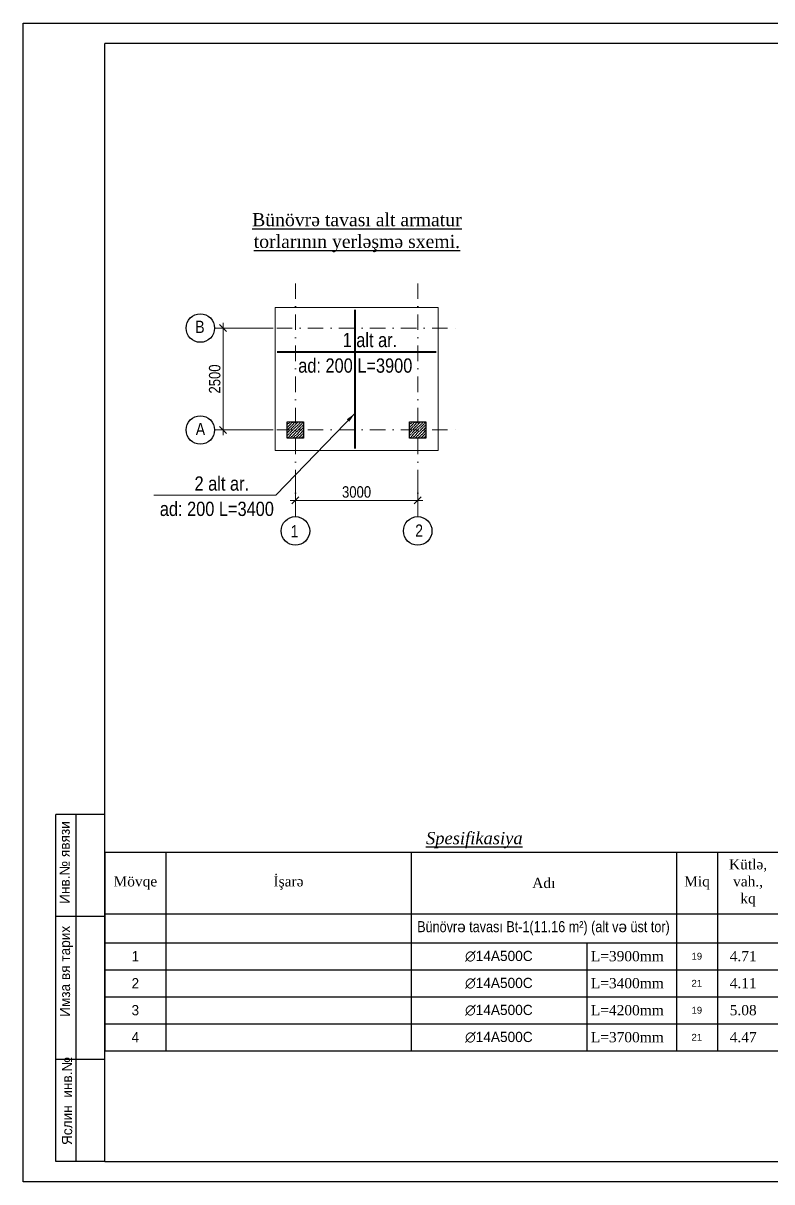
# Model space of a CAD drawing. Header units: millimetres. Extents: x 806395 to 2097197, y -233789 to 193681.
# Drawn here: x 2056986 to 2075352, y -82008 to -53601 of the extents above; entities that cross this region are included whole.
import ezdxf

# ---------------------------------------------------------------- set-up
doc = ezdxf.new("R2010")
doc.units = ezdxf.units.MM
doc.linetypes.add('DASHDOTX2', pattern=[50.8, 25.4, -12.7, 0, -12.7])
doc.layers.add('tapsiriqlar', color=7, linetype='Continuous')
doc.layers.add('yazilar', color=7, linetype='Continuous')
doc.styles.add('A3_Times_AzLat', font='A3TI(LA).TTF')
doc.styles.add('CP_ATTR', font='A3TI(LA).TTF')
doc.styles.get("Standard").update_dxf_attribs({"font": 'times.ttf'})
doc.styles.add('style1', font='A3TI(LA).TTF', dxfattribs={"height": 400})
doc.styles.add('style5', font='pala.ttf')
doc.styles.add('style6', font='ARIALN.TTF', dxfattribs={"height": 300})
doc.styles.add('Times New  Roman', font='times.ttf')
doc.styles.add('yazitipi', font='ARIALN.TTF')
doc.dimstyles.new('DIM_100 N', dxfattribs={"dimscale": 100, "dimtxt": 2.5, "dimasz": 1.7, "dimexe": 1.25, "dimexo": 0.625, "dimtad": 1, "dimdec": 0, "dimtxsty": 'style1', "dimblk": 'OBLIQUE', "dimcen": 2.5, "dimdle": 1.25, "dimclrd": 251, "dimclre": 251, "dimaunit": 1, "dimadec": 3, "dimazin": 0, "dimtfac": 1, "dimtdec": 0, "dimtmove": 1, "dimatfit": 3, "dimfxl": 1.25, "dimlwd": 5, "dimlwe": 5, "dimarcsym": 0})
doc.dimstyles.new('sevda', dxfattribs={"dimscale": 100, "dimtxt": 2.8, "dimasz": 2.5, "dimexe": 1.25, "dimexo": 0.625, "dimtad": 1, "dimtxsty": 'yazitipi', "dimblk": 'OBLIQUE', "dimcen": 2.5, "dimclrd": 253, "dimclre": 253, "dimclrt": 256, "dimaunit": 1, "dimadec": 3, "dimazin": 0, "dimtfac": 1, "dimtmove": 1, "dimatfit": 3, "dimfxl": 1, "dimlwd": 9, "dimlwe": 9, "dimarcsym": 0})

# ---------------------------------------------------------------- blocks, each defined once
blk = doc.blocks.new('*T114')
at = {"color": 0, "linetype": 'ByBlock', "lineweight": -2, "transparency": 16777216}
for p, q in [((0, 0), (18539, 0)), ((0, 0), (0, -4871)), ((1503, 0), (1503, -4871)), ((7516, 0), (7516, -4871)), ((14029, 0), (14029, -2223)), ((15031, 0), (15031, -4871)), ((16534, 0), (16534, -4871)), ((18539, 0), (18539, -4871)), ((0, -1516), (18539, -1516)), ((0, -2223), (18539, -2223)), ((0, -2885), (11825, -2885)), ((14029, -2885), (18539, -2885)), ((0, -3547), (11825, -3547)), ((14029, -3547), (18539, -3547)), ((0, -4209), (11825, -4209)), ((14029, -4209), (18539, -4209)), ((0, -4871), (11825, -4871)), ((14029, -4871), (18539, -4871))]:
    blk.add_line(p, q, dxfattribs=at)
at = {"color": 0, "lineweight": -2, "transparency": 16777216}
for p, q in [((11825, -2223), (11825, -4871)), ((14029, -2223), (14029, -4871)), ((11825, -2885), (14029, -2885)), ((11825, -3547), (14029, -3547)), ((11825, -4209), (14029, -4209)), ((11825, -4871), (14029, -4871))]:
    blk.add_line(p, q, dxfattribs=at)
at = {"color": 0, "transparency": 16777216}
for s, insert, char_height, width, attachment_point, style in [('{\\fPalatino Linotype|b0|i0|c238|p18;Kütlə, vah., kq}', (15783, -758), 250.52, 1202.5, 5, 'style5'), ('{\\fPalatino Linotype|b0|i0|c238|p18;İşarə}', (4509, -758), 250.52, 5711.88, 5, 'style5'), ('{\\fTimes New Roman|b0|i0|c238|p18;Mövqe}', (752, -758), 250.52, 1202.5, 5, 'style1'), ('{\\fPalatino Linotype|b0|i0|c238|p18;Adı}', (10772, -758), 250.52, 6212.92, 5, 'style5'), ('{\\fPalatino Linotype|b0|i0|c238|p18;Miq}', (14530, -758), 250.52, 701.46, 5, 'style5'), ('{\\fPalatino Linotype|b0|i0|c238|p18;Qeyd}', (17536, -758), 250.52, 1703.54, 5, 'style5'), ('{\\C256;B\\fArial Narrow|b0|i0|c238|p34;ünövr\\fArial|b0|i0|c238|p34;ə\\fArial Narrow|b0|i0|c238|p34; tavası Bt-1\\fArial Narrow|b0|i0|c204|p34;(\\fArial Narrow|b0|i0|c238|p34;11.16 \\fArial Narrow|b0|i0|c204|p34;m²)\\fArial Narrow|b0|i0|c238|p34; (alt v\\fArial|b0|i0|c238|p34;ə\\fArial Narrow|b0|i0|c238|p34; üst tor)\\fArial Narrow|b0|i0|c204|p34;   }', (7666, -1869), 270, 6212.92, 4, 'style6'), ('1', (752, -2554), 251, 1202.5, 5, 'style1'), ('∅14A500C', (9670, -2554), 250.5, 4008.33, 5, 'style1'), ('{\\fPalatino Linotype|b0|i0|c238|p18;L=3900mm', (11925, -2554), 250.52, 2004.17, 4, 'style5'), ('{\\fArial|b0|i0|c238|p34; 19}', (14330, -2554), 167.53, 400.83, 4, 'style1'), ('4.71', (15332, -2554), 250.5, 901.88, 4, 'style5'), ('89.54', (16835, -2554), 250.5, 1402.92, 4, 'style5'), ('2', (752, -3216), 251, 1202.5, 5, 'style1'), ('∅14A500C', (9670, -3216), 250.5, 4008.33, 5, 'style1'), ('{\\fPalatino Linotype|b0|i0|c238|p18;L=3400mm', (11925, -3216), 250.52, 2004.17, 4, 'style5'), ('4.11', (15332, -3216), 250.5, 901.88, 4, 'style5'), ('86.28', (16835, -3216), 250.5, 1402.92, 4, 'style5'), ('{\\fArial|b0|i0|c238|p34; 21}', (14330, -3216), 167.53, 400.83, 4, 'style1'), ('3', (752, -3878), 251, 1202.5, 5, 'style1'), ('∅14A500C', (9670, -3878), 250.5, 4008.33, 5, 'style1'), ('{\\fPalatino Linotype|b0|i0|c238|p18;L=4200mm', (11925, -3878), 250.52, 2004.17, 4, 'style5'), ('{\\fArial|b0|i0|c238|p34; 19}', (14330, -3878), 167.53, 400.83, 4, 'style1'), ('5.08', (15332, -3878), 250.5, 901.88, 4, 'style5'), ('96.43', (16835, -3878), 250.5, 1402.92, 4, 'style5'), ('4', (752, -4540), 251, 1202.5, 5, 'style1'), ('∅14A500C', (9670, -4540), 250.5, 4008.33, 5, 'style1'), ('{\\fPalatino Linotype|b0|i0|c238|p18;L=3700mm', (11925, -4540), 250.52, 2004.17, 4, 'style5'), ('{\\fArial|b0|i0|c238|p34; 21}', (14330, -4540), 167.53, 400.83, 4, 'style1'), ('4.47', (15332, -4540), 250.5, 901.88, 4, 'style5'), ('93.89', (16835, -4540), 250.5, 1402.92, 4, 'style5')]:
    blk.add_mtext(s, dxfattribs=dict(at, insert=insert, char_height=char_height, width=width, attachment_point=attachment_point, style=style))
blk = doc.blocks.new('_Oblique')
at = {"color": 0, "linetype": 'ByBlock', "lineweight": -2}
blk.add_line((-0.5, -0.5), (0.5, 0.5), dxfattribs=at)
blk = doc.blocks.new('*D115')
at = {"color": 251, "lineweight": 5, "ltscale": 0.1, "transparency": 16777216}
for p, q in [((2063116, -61075), (2061766, -61075)), ((2063116, -63575), (2061766, -63575))]:
    blk.add_line(p, q, dxfattribs=at)
at = {"color": 251, "linetype": 'ByBlock', "lineweight": 5, "ltscale": 0.1, "transparency": 16777216}
blk.add_line((2061891, -60950), (2061891, -63700), dxfattribs=at)
at = {"layer": 'Defpoints', "color": 0, "ltscale": 0.1, "transparency": 16777216}
for p in [(2063179, -61075), (2061891, -63575), (2063179, -63575)]:
    blk.add_point(p, dxfattribs=at)
at = {"color": 251, "lineweight": 5, "ltscale": 0.1, "transparency": 16777216, "xscale": 170, "yscale": 170, "zscale": 170}
for p, rotation in [((2061891, -61075), 90), ((2061891, -63575), 270)]:
    blk.add_blockref('_Oblique', p, dxfattribs=dict(at, rotation=rotation))
at = {"color": 0, "lineweight": 15, "ltscale": 0.1, "transparency": 16777216, "insert": (2061686, -62325), "char_height": 300, "attachment_point": 5, "rotation": 90, "style": 'style6'}
blk.add_mtext('{\\H0.93333x;2500}', dxfattribs=at)
blk = doc.blocks.new('*D116')
at = {"color": 251, "lineweight": 5, "ltscale": 0.1, "transparency": 16777216}
for p, q in [((2063665, -64582), (2063665, -65426)), ((2066665, -64730), (2066665, -65426))]:
    blk.add_line(p, q, dxfattribs=at)
at = {"color": 251, "linetype": 'ByBlock', "lineweight": 5, "ltscale": 0.1, "transparency": 16777216}
blk.add_line((2063540, -65301), (2066790, -65301), dxfattribs=at)
at = {"layer": 'Defpoints', "color": 0, "ltscale": 0.1, "transparency": 16777216}
for p in [(2063665, -64520), (2066665, -64667), (2066665, -65301)]:
    blk.add_point(p, dxfattribs=at)
at = {"color": 251, "lineweight": 5, "ltscale": 0.1, "transparency": 16777216, "xscale": 170, "yscale": 170, "zscale": 170, "rotation": 180}
blk.add_blockref('_Oblique', (2063665, -65301), dxfattribs=at)
at = {"color": 251, "lineweight": 5, "ltscale": 0.1, "transparency": 16777216, "xscale": 170, "yscale": 170, "zscale": 170}
blk.add_blockref('_Oblique', (2066665, -65301), dxfattribs=at)
at = {"color": 0, "lineweight": 15, "ltscale": 0.1, "transparency": 16777216, "insert": (2065165, -65096), "char_height": 300, "attachment_point": 5, "style": 'style6'}
blk.add_mtext('{\\H0.93333x;3000}', dxfattribs=at)
blk = doc.blocks.new('ntnntyht')
at = {"lineweight": 25}
for p, q in [((1961564, -20955), (2003567, -20955)), ((1963654, -41225), (1962400, -41225)), ((1963656, -43837), (1962402, -43837)), ((1963656, -47494), (1962402, -47494)), ((1963654, -50106), (1962400, -50106))]:
    blk.add_line(p, q, dxfattribs=at)
at = {"color": 1, "lineweight": 25}
for p, q in [((1961564, -50629), (1961564, -20955)), ((2003567, -50629), (1961564, -50629))]:
    blk.add_line(p, q, dxfattribs=at)
at = {"lineweight": 25, "ltscale": 15}
blk.add_line((2003045, -21477), (1963653, -21477), dxfattribs=at)
at = {"color": 1, "lineweight": 25, "ltscale": 15}
for q in [(1963654, -21476), (2003045, -50106)]:
    blk.add_line((1963654, -50106), q, dxfattribs=at)
at = {"lineweight": 25, "ltscale": 0.25}
for p, q in [((1962400, -50106), (1962400, -41225)), ((1962922, -50107), (1962922, -41225))]:
    blk.add_line(p, q, dxfattribs=at)
at = {"lineweight": 25, "char_height": 261.21, "width": 6227.25, "attachment_point": 1, "rotation": 90, "style": 'CP_ATTR'}
for s, insert in [('\\pt3143;Инв.№ явязи', (1962497, -43510)), ('\\pt3143;Имза вя тарих', (1962505, -46404)), ('\\pt3143;Яслин  инв.№', (1962558, -49687))]:
    blk.add_mtext(s, dxfattribs=dict(at, insert=insert))

msp = doc.modelspace()

# ---------------------------------------------------------------- hatches: boundary and pattern name
at = {"lineweight": 15}
h = msp.add_hatch(dxfattribs=at)
h.set_pattern_fill('ANSI36', color=2, scale=15)
h.set_pattern_definition([(45, (-60558.157, -299119.16), (25.2569703, 92.6088912), [119.0625, -23.8125, 0, -23.8125])])
h.paths.add_polyline_path([(2063465.114, -63775.036), (2063465.114, -63775.036)])
h.paths.add_polyline_path([(2063465.114, -63775.036), (2063865.114, -63775.036)])
h.paths.add_polyline_path([(2063865.114, -63775.036), (2063865.114, -63775.036), (2063865.114, -63575.036), (2063865.114, -63575.036)], flags=17)
h.paths.add_polyline_path([(2063465.114, -63775.036), (2063865.114, -63775.036), (2063865.114, -63375.036), (2063465.114, -63375.036)])
h = msp.add_hatch(dxfattribs=at)
h.set_pattern_fill('ANSI36', color=2, scale=15)
h.set_pattern_definition([(45, (-57558.157, -299119.16), (25.2569703, 92.6088912), [119.0625, -23.8125, 0, -23.8125])])
h.paths.add_polyline_path([(2066465.114, -63775.036), (2066465.114, -63775.036)])
h.paths.add_polyline_path([(2066465.114, -63775.036), (2066865.114, -63775.036)])
h.paths.add_polyline_path([(2066865.114, -63775.036), (2066865.114, -63775.036), (2066865.114, -63575.036), (2066865.114, -63575.036)], flags=17)
h.paths.add_polyline_path([(2066465.114, -63775.036), (2066865.114, -63775.036), (2066865.114, -63375.036), (2066465.114, -63375.036)])

# ---------------------------------------------------------------- linework, layer by layer
at = {"color": 4, "linetype": 'DASHDOTX2', "lineweight": 13, "ltscale": 15}
for p, q in [((2063665.114, -59979.658), (2063665.114, -65700.037)), ((2066665.114, -59979.658), (2066665.114, -65700.037)), ((2061682.278, -61075.036), (2067749.64, -61075.036)), ((2061682.278, -63575.036), (2067688.844, -63575.036))]:
    msp.add_line(p, q, dxfattribs=at)
at = {"color": 2, "linetype": 'Continuous', "lineweight": 20}
msp.add_lwpolyline([(2063165.114, -60575.036), (2067165.114, -60575.036), (2067165.114, -64075.036), (2063165.114, -64075.036)], close=True, dxfattribs=at)
at = {"color": 1, "lineweight": 40}
msp.add_lwpolyline([(2065130.033, -64025.036), (2065130.033, -60625.036)], dxfattribs=at)
at = {"color": 4, "linetype": 'ByBlock', "lineweight": 40}
msp.add_lwpolyline([(2063215.114, -61656.252), (2067115.114, -61656.252)], dxfattribs=at)
at = {"color": 4, "lineweight": 30}
for points in [[(2063865.114, -63775.036), (2063465.114, -63775.036), (2063465.114, -63375.036), (2063865.114, -63375.036)], [(2066865.114, -63775.036), (2066465.114, -63775.036), (2066465.114, -63375.036), (2066865.114, -63375.036)]]:
    msp.add_lwpolyline(points, close=True, dxfattribs=at)
at = {"layer": 'tapsiriqlar'}
for centre in [(2061332.278, -61075.036), (2061332.278, -63575.036), (2063665.114, -66050.037), (2066665.114, -66050.037)]:
    msp.add_circle(centre, 350, dxfattribs=at)

# ---------------------------------------------------------------- block references
at = {"color": 3, "xscale": 0.9573202276254527, "yscale": 0.9573202276254527, "zscale": 0.9573202276254527}
msp.add_blockref('ntnntyht', (179141.232, -33540.544), dxfattribs=at)
msp.add_blockref('*T114', (2058986.057, -73923.948))

# ---------------------------------------------------------------- texts
at = {"color": 7, "ltscale": 15, "insert": (2065173.095, -58258.802), "char_height": 320, "width": 17964.72532, "attachment_point": 2, "style": 'Times New  Roman'}
msp.add_mtext('{\\fTimes New Roman|b0|i0|c238|p18;\\LBünövrə tavası alt armatur\\Ptorlarının yerləşmə sxemi.}', dxfattribs=at)
at = {"color": 2, "linetype": 'ByBlock', "lineweight": 40, "char_height": 350, "attachment_point": 5, "style": 'style6'}
for s, insert in [('\\A1;{\\fArial Narrow|b0|i0|c238|p34;1} {\\fArial Narrow|b0|i0|c238|p34;alt }аr.', (2065492.201, -61370.926)), ('\\A1;аd: {\\fArial Narrow|b0|i0|c238|p34;20}0{\\fArial Narrow|b0|i0|c238|p34; L=3900   }', (2065133.179, -61997.823)), ('\\A1;{\\fArial Narrow|b0|i0|c238|p34;2} {\\fArial Narrow|b0|i0|c238|p34;alt }аr.', (2061859.232, -64890.036)), ('\\A1;аd: {\\fArial Narrow|b0|i0|c238|p34;20}0{\\fArial Narrow|b0|i0|c238|p34; L=3400   }', (2061737.908, -65510.843))]:
    msp.add_mtext(s, dxfattribs=dict(at, insert=insert))
at = {"color": 0, "lineweight": -2, "insert": (2066867.707, -73430.694), "char_height": 300.62508, "width": 5401.17024, "attachment_point": 1, "style": 'A3_Times_AzLat'}
msp.add_mtext('{\\fTimes New Roman|b0|i1|c238|p18;\\LSpesifikasiya}', dxfattribs=at)
at = {"layer": 'yazilar', "color": 7, "lineweight": 15, "char_height": 300, "attachment_point": 1, "style": 'style6'}
for s, insert in [('\\pxqc;B', (2059009.437, -60896.025)), ('\\pxqc;{\\fArial Narrow|b0|i0|c238|p34;A}', (2059023.067, -63401.472)), ('\\pxqc;2', (2064386.353, -65890.607))]:
    msp.add_mtext_dynamic_manual_height_columns(s, width=4625.77814, gutter_width=12.5, heights=[0], dxfattribs=dict(at, insert=insert))
at = {"layer": 'yazilar', "color": 7, "lineweight": 15, "insert": (2061332.311, -65907.292), "char_height": 300, "attachment_point": 1}
msp.add_mtext_dynamic_manual_height_columns('\\pxqc;{\\fArial Narrow|b0|i0|c0|p34;1}', width=4625.77814, gutter_width=12.5, heights=[0], dxfattribs=at)

# ---------------------------------------------------------------- dimensions: what is measured, and where the dimension line sits
at = {"lineweight": 15, "ltscale": 0.1}
dim = msp.add_linear_dim(base=(2061891.373, -63575.036), p1=(2063178.924, -61075.036), p2=(2063178.924, -63575.036), angle=90, text='{\\H0.93333x;<>}', dimstyle='DIM_100 N', override={"dimtxsty": 'style6'}, dxfattribs=at)
dim.commit()
dim.dimension.update_dxf_attribs({"geometry": '*D115', "text_midpoint": (2061685.913, -62325.036)})
dim = msp.add_linear_dim(base=(2066665.114, -65301.494), p1=(2063665.114, -64519.737), p2=(2066665.114, -64667.344), text='{\\H0.93333x;<>}', dimstyle='DIM_100 N', override={"dimtxsty": 'style6'}, dxfattribs=at)
dim.commit()
dim.dimension.update_dxf_attribs({"geometry": '*D116', "text_midpoint": (2065165.114, -65096.034)})

# ---------------------------------------------------------------- leaders
at = {"color": 2}
msp.add_leader([(2065130.033, -63161.908), (2063186.873, -65169.272), (2060190.488, -65169.272)], dimstyle='sevda', override={"dimgap": 0.625, "dimtad": 0}, dxfattribs=at)

doc.saveas('drawing.dxf')
